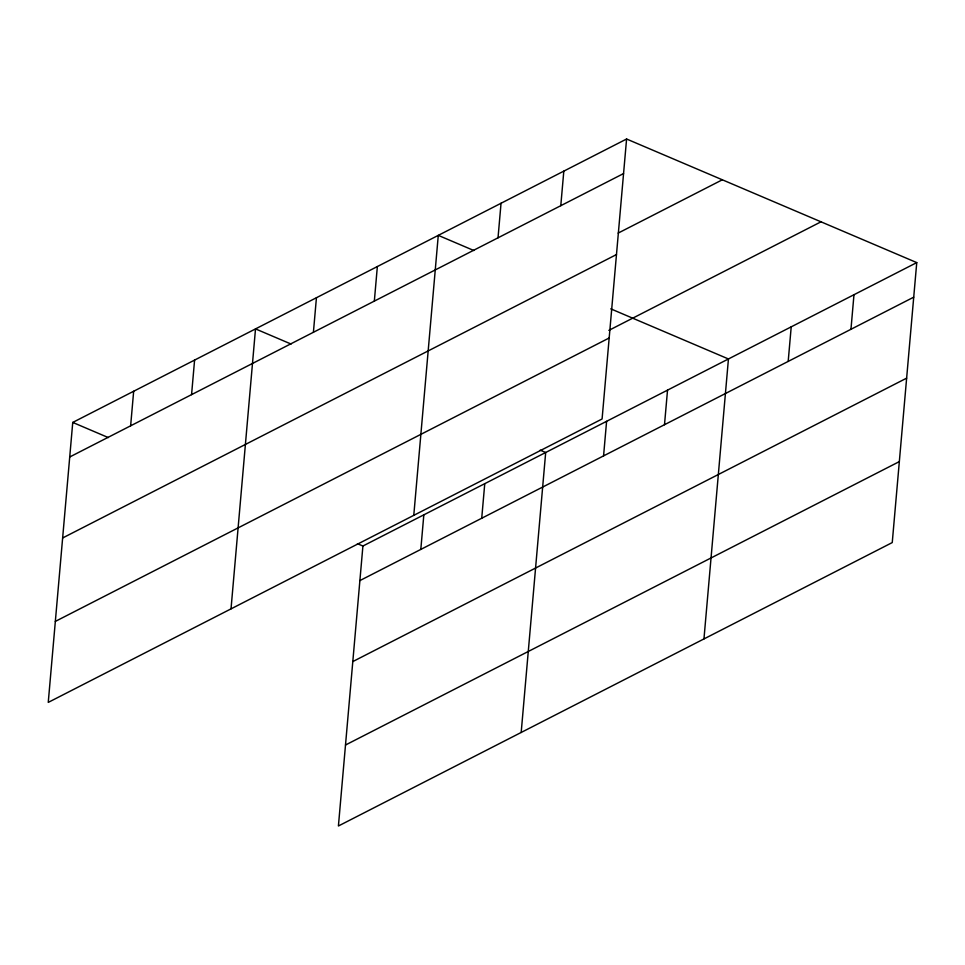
<?xml version="1.0" encoding="UTF-8"?>
<svg xmlns="http://www.w3.org/2000/svg" width="965" height="965" viewBox="0 0 965 965"><rect width="100%" height="100%" fill="white"/><g stroke="black" fill="none" stroke-linecap="round" stroke-linejoin="round"><path stroke-width="1.45" d="M626.587 139.008L72.749 422.429L48.25 702.399L602.088 418.979L626.587 139.008L916.75 262.601L892.251 542.571L338.413 825.992L362.912 546.021L916.75 262.601M130.637 425.818L133.665 391.247M191.565 394.637L194.592 360.078M231.021 608.867L255.508 328.896L291.08 344.047M313.408 332.286L316.436 297.727M374.336 301.116L377.351 266.545M413.78 515.334L438.279 235.364L473.839 250.514M420.812 549.411L423.828 514.852M498.024 237.812L501.04 203.253M481.728 518.241L484.756 483.67M560.786 205.69L563.813 171.131M521.184 732.471L545.683 452.501L540.207 450.16M603.571 455.89L606.599 421.319M664.499 424.709L667.527 390.137M703.955 638.939L728.442 358.968L610.761 308.836M788.188 361.417L791.216 326.846M850.961 329.294L853.977 294.723M69.721 456.988L623.559 173.567M618.167 233.096L722.339 179.792M62.641 537.975L616.478 254.555M608.855 330.38L820.998 221.817M55.331 621.412L609.168 337.991M359.885 580.592L913.722 297.172M352.804 661.58L906.642 378.147M345.506 745.016L899.344 461.596M72.749 422.429L108.309 437.579M357.436 543.693L362.912 546.021"/></g></svg>
